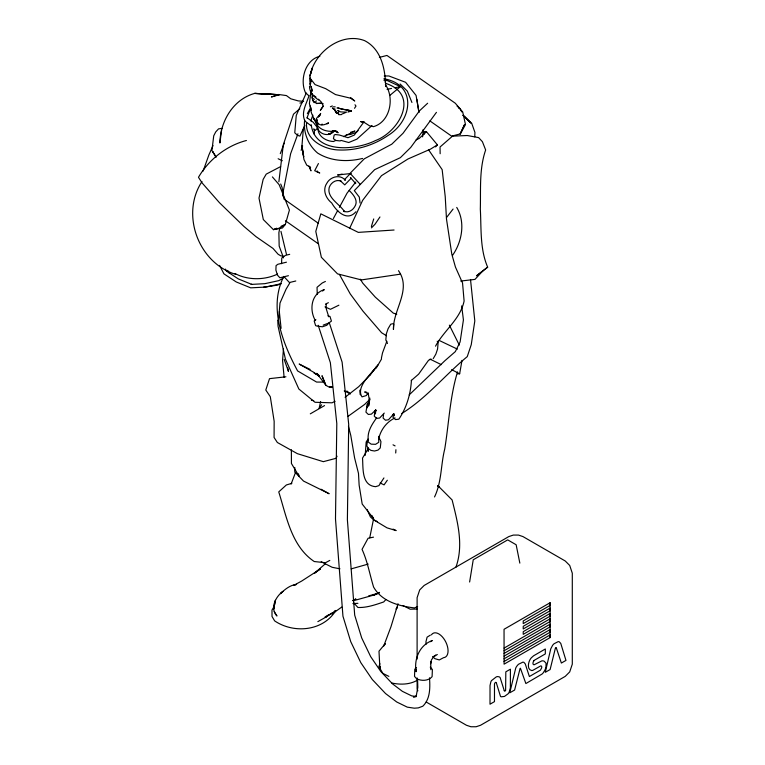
<?xml version="1.0" encoding="UTF-8"?>
<svg xmlns="http://www.w3.org/2000/svg" width="765" height="765" viewBox="0 0 765 765"><rect width="100%" height="100%" fill="white"/><g stroke="black" fill="none" stroke-linecap="round" stroke-linejoin="round"><path stroke-width="1.15" d="M294.783 467.425L294.774 471.976L303.514 481.061L329.141 493.741L321.023 489.227M311.231 124.743C314.903 154.081 355.801 150.437 375.386 140.588C399.244 131.81 419.995 94.86 386.153 83.509M311.259 121.606L311.279 119.503L312.866 115.152M314.329 134.535L314.367 129.295M306.583 122.505C304.881 139.259 322.973 149.032 337.547 149.921C355.543 150.963 373.463 145.474 388.276 135.319C412.373 120.43 417.527 84.475 383.896 78.766M310.963 82.046L310.992 79.474L311.03 81.606M310.131 84.313L310.179 77.934M375.558 409.954L375.452 413.702L375.558 409.954L374.84 412.268L375.892 410.566M380.167 666.449L380.1 668.734L382.94 673.439L388.869 676.375M368.089 438.288C367.822 430.599 372.278 423.867 376.619 417.891M281.549 263.705L281.769 258.034L285.441 255.367L289.696 254.334M474.759 136.839L474.931 132.412L471.709 123.308L463.121 115.4M368.357 439.129L368.185 441.988L371.168 444.159L375.577 444.322L378.761 442.294L378.627 436.327L378.627 439.253C380.425 430.102 386.555 421.869 395.075 417.9M395.715 453.004L395.916 449.715M393.803 324.073L393.44 329.438C392.981 309.576 411.905 289.782 398.498 270.686M368.271 451.474L368.52 448.003M283.471 348.811L282.562 360.506L284.111 377.298M365.201 455.385L366.158 442.027L368.061 439.244M278.527 320.372L280 303.045L286.081 289.17L289.725 283.069M393.124 414.219L393.086 417.585L395.572 419.593L398.842 419.191C406.645 407.774 410.69 393.822 411.427 380.282M422.605 136.859L423.255 130.136M416.294 669.48L416.064 671.708C413.922 658.971 419.555 645.01 432.311 640.554L430.475 641.692M278.871 181.802L283.299 144.843L293.483 114.176L299.803 108.726M221.611 129.763L219.909 142.998C220.157 121.501 233.172 99.307 254.668 93.407L279.254 94.736L271.403 96.964L278.613 94.487L286.426 95.577L290.776 98.8L298.187 100.894L303.638 101.324M469.624 582.012L473.239 559.779L507.711 539.88L516.155 544.756L519.837 563.126M457.451 373.817L459.65 373.789L462.003 360.372M282.629 194.54L290.624 153.727L297.939 133.789M416.122 696.657L417.814 687.333L417.575 679.416M369.811 399.32L368.567 406.072L369.399 400.439L368.29 393.86L364.647 391.957L366.827 392.254M378.876 666.86L379.87 663.647M279.741 228.381L278.881 232.665L279.168 246.053L283.528 257.882M310.915 91.666L309.395 103.61L311.24 110.543L310.265 105.972M369.734 537.785L373.406 519.684L370.375 516.863L367.095 509.49M381.362 358.297L382.519 352.885L386.851 341.228M375.003 410.891L374.286 416.16L376.6 418.388L379.593 418.053L384.279 413.09M320.631 401.539L319.11 408.395L321.635 404.809M367.707 439.129L366.798 445.651L368.089 448.424L370.929 450.394L374.554 451.015L377.967 450.116L380.253 447.955L380.951 441.673L379.746 438.947M326.167 304.231L326.148 308.458L328.749 316.786M369.878 398.087L366.55 408.194L367.63 406.454M455.95 567.142C463.839 544.9 457.556 521.883 452.115 499.956L437.8 485.584M457.518 371.924C449.877 396.949 448.94 423.37 444.723 449.074C440.716 464.881 441.835 481.701 434.539 496.963M371.388 226.459L373.722 218.943M304.7 120.325L304.594 120.66C303.189 132.67 308.419 145.388 317.647 153.077L317.934 153.258C331.226 161.415 347.75 162.094 362.591 158.431M301.133 150.342L302.634 145.857M309.089 95.357C306.679 103.61 300.569 112.57 305.063 121.186L311.126 125.795M398.01 603.728L390.963 626.774L383.753 645.966L385.388 643.633M312.158 95.281L312.139 97.987L314.367 99.354M317.226 170.911L316.949 171.666L319.76 172.986L314.683 170.719L318.422 163.547M203.136 171.044L208.855 155.008L213.033 145.589M306.995 118.011L310.074 109.538M322.103 124.026L321.721 125.078C319.34 124.915 315.17 122.457 317.14 119.694L316.605 121.013L316.366 118.527L319.904 114.511L319.244 115.448M280.286 153.641L284.274 143.141M291.13 484.054L295.5 472.512M435.514 346.191C443.968 330.384 460.329 319.254 464.106 301.037L462.548 283.012L455.462 267.119L451.819 254.248L446.483 219.029L445.23 196.624L442.16 169.629L428.524 149.72M306.23 93.053L296.246 115.486L294.764 132.794L297.633 135.386L299.899 136.113L304.814 125.45M349.672 228.266L362.658 200.325L381.467 175.692L408.003 158.967L430.513 149.127L437.398 144.862L426.497 131.743L425.12 131.446L423.58 133.014M383.59 414.391L383.102 418.082L385.474 420.215L388.457 419.784L393.793 413.817L394.013 415.902L393.927 413.702M304.633 126.196L303.303 129.514L301.859 146.947L303.705 156.815L301.974 145.876L303.954 159.522L306.736 165.163L310.628 167.248M283.805 276.414C268.324 306.966 282.601 343.036 297.595 370.92L316.567 382.06L323.662 382.108M337.049 456.208L335.988 458.331L323.327 461.668L297.384 453.674L277.351 442.486L274.08 437.465L274.157 421.276L270.294 396.681L265.79 390.035L269.519 378.646L285.928 376.801M452.622 255.252C462.089 241.616 465.56 222.166 456.734 207.42M367.391 450.566L368.261 448.931M333.377 218.513L337.748 210.404M339.392 207.363L347.042 193.172L355.792 182.022M201.989 181.544C180.282 214.353 198.518 263.409 236.165 274.492M307.348 113.583L310.705 107.664M376.284 368.013L381.553 358.957M433.21 358.661L435.859 354.109L437.57 349.05L438.106 342.825L437.207 341.219M368.529 448.271L362.514 458.092C363.279 468.17 361.367 485.536 375.605 486.683L378.914 485.632L383.934 477.943M505.608 690.527L505.818 671.833L510.418 669.184L510.379 687.869L509.174 692.172A5.25 3.031 -60 0 1 508.094 693.788L504.46 696.437L501.161 696.81A5.479 3.165 -60 0 1 500.453 696.265L496.332 682.849A1.807 1.042 -60 0 0 496.179 682.6L495.854 682.38M375.806 410.671L374.668 412.469L376.179 410.145M384.986 82.056L386.268 80.086L400.458 86.636L389.815 95.415M354.53 108.295L355.983 106.077L354.989 104.748M323.203 106.134L320.382 110.284L323.203 106.134L322.027 103.304M379.947 216.973L375.013 224.25L371.436 227.884M368.185 392.837L366.311 395.553L362.008 396.863C355.419 387.004 371.828 373.291 376.877 366.263L369.218 375.998L378.216 364.57M533.836 660.826L533.702 661.027A2.878 1.664 -60 0 0 533.415 661.534A3.395 1.96 -60 0 0 533.004 662.978L532.985 663.666A2.639 1.53 -60 0 0 533.119 664.211L533.894 664.785A1.836 1.061 -60 0 0 534.362 664.661L541.936 660.836A12.89 7.44 -60 0 1 544.154 661.19L546.057 663.245L545.961 666.975A9.371 5.412 -60 0 1 545.483 668.648A9.754 5.632 -60 0 1 544.718 670.456L543.207 672.846A6.311 3.643 -60 0 1 542.002 674.08L525.871 683.547L520.449 668.314M322.075 124.571C322.103 125.709 327.143 123.739 328.529 122.897L326.827 123.72L328.405 123.414M387.32 480.238L384.078 484.876L380.1 482.945M364.064 121.74L354.262 135.099L347.979 137.71L339.278 134.984L335.309 134.554L334.171 135.061L333.406 138.723L336.141 140.502L340.109 140.932L341.056 140.406L348.744 142.519L356.882 139.154L371.972 125.527M436.442 112.34L410.7 147.473L400.353 157.686L374.659 169.639L354.31 190.619L359.301 197.102L360.057 202.964M369.17 402.065L367.219 404.675L365.938 412.144L368.357 414.467L371.407 414.123L375.519 410.183M446.636 217.394L453.081 209.046M385.273 643.671L378.991 651.206L379.899 668.371M368.701 402.859L367.219 404.675L369.313 402.285M274.033 606.645L271.986 610.078L272.015 616.466L274.645 620.884C293.808 633.879 323.136 631.259 335.854 610.47M495.07 682.763L494.573 683.7A1.932 1.119 -60 0 0 494.486 684.178L494.477 701.629L490.011 704.211L490.03 685.545L490.872 681.787A4.8 2.773 -60 0 1 491.522 680.601L496.294 676.891A7.985 4.609 -60 0 1 497.785 676.585L499.172 676.853A7.468 4.313 -60 0 1 500.167 677.656L504.221 690.556M385.885 599.531L383.714 601.95C375.472 604.742 366.674 607.869 357.915 607.477L353.822 602.906M435.562 146.899L437.398 144.862M440.152 153.736L440.038 147.004L452.498 136.151L467.3 135.52L478.613 137.604L482.409 141.697L485.651 149.978C479.091 168.95 480.85 189.424 480.324 209.161C481.405 228.534 479.827 248.95 487.659 267.167L482.897 270.839L474.969 279.397L460.702 281.051M358.097 130.576L356.567 132.182L350.714 134.43L346.22 134.764M351.269 178.14L344.738 184.891L340.282 180.683L341.171 181.315C336.399 178.8 330.815 182.701 329.256 187.349C326.55 197.858 339.88 204.054 344.546 211.704L343.667 211.064C347.664 213.282 352.455 210.557 354.558 206.961C358.861 200.793 353.43 194.75 349.175 190.409M350.389 173.54L344.441 179.67L345.331 180.301C340.358 173.951 330.394 176.6 326.894 183.151C322.208 189.93 325.814 198.326 331.723 202.993C336.514 211.341 347.09 221.993 355.916 211.752M368.558 376.686L358.709 386.679L345.082 397.284M369.724 399.521L364.57 404.475L348.008 416.37M325.326 563.786L314.319 573.368L320.459 568.921L301.687 581.056L293.511 585.493L296.61 584.393C290.222 585.015 284.915 589.337 280.478 593.64L283.021 591.345C275.658 596.471 269.634 608.357 276.949 615.997L274.272 611.493M427.635 103.246L419.421 110.896L403.04 133.263L391.785 144.183L364.293 158.814L350.083 173.32L360.286 184.422M426.497 131.743L419.306 138.35L416.15 139.852M317.848 621.658L326.158 616.973L328.711 614.62M416.514 667.682L414.783 669.222L414.515 676.384L416.629 678.765C421.534 681.156 428.324 681.041 432.101 676.681L432.378 669.499L430.255 667.128M409.237 394.845L444.886 360.726L455.328 351.613L460.109 341.936L463.418 319.913L461.668 305.876M505.378 690.785L504.833 691.12A1.511 0.87 -60 0 1 504.584 691.091L504.384 690.929A1.396 0.803 -60 0 1 504.259 690.709M322.572 291.035L324.293 289.61C311.097 293.703 309.079 309.844 315.4 320.65M482.897 270.839L476.528 275.821L487.659 267.167M411.293 380.521L418.637 374.161L428.572 360.239L431.231 359.129M315.897 319.732L314.176 321.004L315.629 325.67L317.676 326.244M326.186 617.049L331.838 612.985M334.276 130.978C328.453 138.446 315.476 133.282 317.312 123.758M335.022 130.605L328.061 134.573L330.557 133.607L328.845 133.751M401.673 413.578C426.401 398.23 444.943 375.089 467.252 356.633L471.25 344.69L474.807 320.946L470.513 279.464M341.754 607.066L334.076 612.516L325.096 616.829M430.36 635.132L427.1 637.149L425.904 641.959L426.306 644.063M310.303 413.836L324.551 405.584M282.974 278.25L278.89 280.612L264.833 283.672L251.14 284.417L251.876 284.427L238.317 278.919L226.497 271.135L225.446 269.108M504.078 648.098L550.111 621.496L550.111 618.808L523.222 634.338L523.222 631.66L550.111 616.131L550.111 613.453L523.222 628.973L523.222 626.296L550.111 610.766L550.111 608.089L523.222 623.609L523.222 620.931L550.111 605.402L550.111 602.724L504.049 629.289L504.078 664.163L550.111 637.58L550.111 634.902L504.078 661.476M504.078 650.757L550.111 624.173L550.111 626.851L504.078 653.434M504.078 656.121L550.111 629.538L550.111 632.215L504.078 658.799M330.394 106.756L332.383 105.953M310.82 83.194L310.007 83.634L310.361 85.757M329.811 560.41L325.479 562.734L314.233 561.529C291.369 546.172 286.512 516.48 278.747 491.895L286.368 484.962L291.848 483.327M437.341 654.515L434.032 656.265L435.734 655.184L433.459 656.934L431.384 660.061L430.571 663.714L430.8 661.649L430.819 669.719M280.64 166.588L266.22 174.133L263.15 179.402L259 198.106L263.323 219.565L273.43 229.634L282.467 227.97L285.345 224.403L289.419 210.069L279.149 184.709L272.388 176.906M417.03 680.391C409.524 684.713 400.229 684.79 391.929 683.059M378.694 592.885L374.171 594.969L353.095 600.831M335.108 401.3L332.058 402.811L315.027 402.275L298.847 389.012L285.402 359.062L278.039 326.148L277.752 320.162M335.529 140.54L333.53 141.515C326.272 141.209 318.25 136.744 317.896 128.625M343.495 136.639L354.97 131.035L350.552 132.307M325.393 281.453L322.228 282.993L317.045 287.305L317.245 294.42M325.507 304.107L328.376 302.701M338.876 305.197L330.442 309.309L325.02 306.88M379.536 592.359L374.171 594.969L379.23 592.961M276.681 228.209L273.43 229.634L279.359 228.142L285.345 224.403L281.013 226.306M417.623 606.559L414.477 607.926C398.9 606.043 381.955 601.701 373.607 587.099C369.753 574.505 367.525 561.414 362.046 549.356L368.08 538.264L373.511 537.145M336.963 107.951L351.489 111.011L348.094 111.996M277.58 274.09C264.403 280.286 247.822 280.373 234.979 273.516M341.888 114.09L345.216 112.761M323.146 325.144L328.845 323.012L331.427 321.099L329.973 316.433L327.927 315.859M416.428 695.863L413.396 696.991L415.376 696.848M281.291 283.7L277.121 285.211L263.495 287.191M378.312 593.162L368.654 595.897M319.866 56.275C305.197 59.785 299.66 79.866 305.417 92.565L308.429 95.386M351.489 111.011L348.457 111.499M556.002 647.812L555.744 647.907A0.995 0.574 -60 0 0 555.38 648.213L550.111 669.557L545.273 672.301L550.752 648.873L552.588 645.344A7.918 4.571 -60 0 1 554.051 643.757L558.163 641.644A6.388 3.691 -60 0 1 559.292 641.835L560.774 643.432L565.966 660.405L561.367 663.054L556.461 648.318A1.683 0.975 -60 0 0 556.298 647.945L556.193 647.84A0.995 0.574 -60 0 0 556.002 647.821M351.202 568.873L368.175 564.092M246.407 140.492C226.392 145.713 208.883 159.522 198.47 177.298L202.123 182.95L219.392 202.629L243.901 226.411L255.988 236.643L273 248.424L278.068 254.209L280.612 255.74L283.719 256.371M379.383 57.385L386.947 55.453L455.299 103.237L462.72 111.996L465.493 124.58L460.253 133.913L451.627 136.141L429.863 120.889M392.713 323.729L390.733 324.207L388.075 328.73L386.363 333.77L385.837 339.995L387.501 343.495M286.445 262.194L277.896 264.269L276.069 265.598L275.897 270.102L277.466 275.151L279.875 277.781L288.415 275.706M295.797 280.984L289.419 282.534L284.58 277.246M280.267 283.892L265.646 287.076L250.7 287.841L236.28 281.969L223.935 273.86L219.555 265.378M387.061 89.342L391.527 88.444M394.874 87.765L400.458 86.636M342.137 174.133L337.575 175.003L351.259 173.473M299.899 103.046L302.175 102.634M400.535 274.138L361.424 279.923L337.537 273.87L321.367 257.279L315.792 231.403L320.822 213.837L358.297 232.378L394.071 230.016M222.06 128.357L218.532 128.874L215.692 131.972L213.731 135.807L211.924 150.514L216.074 157.332M352.914 603.585L357.924 603.327M321.453 103.16L316.289 103.552M332.421 386.727L329.208 387.157L325.785 385.283L322.008 375.73L325.861 385.216L316.767 373.31L319.349 375.768M332.507 386.688L329.562 386.985L332.106 387.549M346.765 112.178L340.616 111.891L337.365 110.571M383.877 80.201L386.268 80.086M320.726 103.304L317.274 103.447L314.817 102.357M417.241 609.036L410.174 609.198L403.05 605.584M338.685 114.674L341.467 114.616M384.25 75.974L388.878 75.974L405.622 82.304L416.074 95.424L419.019 112.417M336.916 131.264L332.593 130.805M333.368 106.813L335.204 106.861M318.737 326.32L322.467 326.779L326.818 325.259L329.246 322.639L342.108 362.132L348.706 424.346L347.387 519.779L354.702 615.165L361.692 637.924L370.681 656.647L380.779 671.46L392.588 683.929L402.4 691.35L411.656 695.863L416.217 696.542M311.393 400.277L313.707 400.592M346.688 110.112L350.255 110.59L341.534 109.041M332.421 130.767L334.362 131.14C326.148 132.154 317.045 129.256 315.228 120.153M339.976 568.825L332.153 567.286L321.195 561.749M317.523 374.037L314.128 373.243L318.125 374.879M364.035 122.419L360.592 121.559L363.738 122.534M457.116 106.22L459.641 108.161L461.802 111.929M396.796 314.147L393.296 313.134L375.28 297.116L362.801 283.184L360.334 279.187M322.266 103.533L323.251 103.82M337.958 107.808L341.639 109.07M344.24 390.953L350.313 393.745M457.394 349.127L439.167 340.435M278.144 158.747L282.314 160.727M377.537 521.673L373.406 519.684L387.061 527.869L396.146 530.604L393.038 529.112M441.29 364.637L430.035 359.129M451.618 369.658L459.65 373.789M310.093 369.39L299.144 364.044L313.707 372.287L319.139 376.38M334.621 130.939L338.149 132.728L335.797 131.178M393.019 444.828L395.084 445.899M339.019 114.167L336.772 112.962L335.29 110.418M426.22 702.031L466.459 725.258L470.924 726.75L476.088 726.75L480.563 725.258L565.239 676.375L569.715 671.899L572.297 664.154L572.297 573.205L569.715 565.459L565.239 560.994L522.944 536.571L518.469 535.079L513.305 535.079L508.83 536.571L424.154 585.455L419.689 589.93L417.107 597.675L417.107 659.114M386.421 335.701L381.63 332.765L363.021 311.202L350.274 293.97L339.411 274.415M363.279 121.826L369.629 125.871L373.483 126.655C390.16 121.912 394.807 97.997 385.369 84.59M400.105 83.987L407.324 91.121L411.933 102.472M318.489 243.901L285.422 220.779M318.355 223.284L283.911 199.024M313.449 95.309L315.974 97.079M332.306 107.865L333.903 109.213L333.272 108.716M458.598 107.961L458.694 108.037A1.788 0.593 54.8 0 1 458.895 108.19M307.147 117.772L313.21 122.257L317.666 127.898L315.323 130.385L313.612 128.941M318.67 100.043C313.937 96.964 309.5 92.355 309.49 86.34M350.437 97.471L354.75 100.99L350.762 98.255L335.491 94.573L325.661 88.654L315.094 84.619L310.351 78.527M346.851 390.963L350.265 393.793M437.647 485.727L439.406 487.334L437.896 485.861M321.778 102.558L318.527 99.192M432.608 656.504L434.845 658.646L439.292 659.946L443.633 657.651A13.655 7.459 63.9 0 0 446.884 655.624A13.225 7.21 64.2 0 0 443.604 638.393A13.684 7.516 64.3 0 0 431.431 634.845M462.978 115.352L470.819 123.031L464.269 116.175M350.38 177.499L355.735 183.61M332.871 108.267L333.272 108.85M336.571 113.45L334.41 109.481M215.883 156.586L212.756 151.623L213.378 152.828M312.885 100.664L314.138 102.682M227.635 270.418L229.471 273.392M371.867 515.514L373.626 518.622L362.189 504.039L359.139 485.144L358.479 473.372L354.578 457.843L350.772 435.381L348.448 426.363M312.531 94.812L310.456 91.092L311.967 93.942M449.351 325.135L459.306 345.082M308.936 166.082L310.982 170.872L309.701 167.066M280.707 184.011L282.151 187.721L283.882 198.278M284.188 359.464L288.434 371.379L287.783 367.984M417.843 690.833L417.107 688.624L417.107 677.933M318.183 325.268L330.365 362.696L336.801 423.533L335.491 518.928L342.95 616.207L350.733 641.644L360.812 662.662L372.306 679.53L385.56 693.559L396.719 701.983L407.286 707.147L414.276 708.189L418.245 707.912L422.777 706.229C430.437 698.942 430.121 687.63 429.519 677.838M311.03 86.837L312.254 91.15L311.154 86.33M310.427 82.763L309.863 76.07L312.407 67.97L310.064 75.898C313.985 52.622 341.219 31.595 364.685 40.669C381.505 49.381 385.292 69.319 385.665 86.55M317.628 127.602C316.108 120.421 310.399 114.855 310.466 107.062M423.16 129.553L424.269 134.076M280.956 231.355L286.531 254.573M298.484 473.851L298.972 476.079L291.436 463.504L291.369 449.81M282.629 194.119L283.079 196.385M416.868 99.326L418.828 111.948M279.321 311.565L281.09 328.338M318.47 116.079L318.536 117.131M550.092 602.715L550.092 637.561M520.315 668.361A1.071 0.622 -60 0 0 520.076 668.514L514.606 690.049L509.777 692.794L515.725 668.084A6.082 3.509 -60 0 1 516.796 666.229L517.083 665.846A7.918 4.571 -60 0 1 518.546 664.25L522.868 662.136A6.397 3.691 -60 0 1 523.958 662.414L525.268 663.924L529.38 676.537L540.109 670.341A2.343 1.348 -60 0 0 540.549 669.968L541.63 667.902A2.85 1.645 -60 0 0 541.725 667.156L541.649 666.564A2.266 1.31 -60 0 0 541.467 666.191A2.152 1.243 -60 0 0 541.324 666.047L540.807 665.913A1.874 1.081 -60 0 0 540.482 666.028L532.87 670.331A6.311 3.643 -60 0 1 531.637 670.551C527.028 669.595 528.166 663.045 529.858 659.937A7.296 4.217 -60 0 1 531.369 657.776L533.616 655.787L545.321 648.988L545.321 653.922L534.477 660.195A1.855 1.071 -60 0 0 534.2 660.405A2.008 1.157 -60 0 0 533.836 660.826M495.443 682.476A1.109 0.641 -60 0 1 495.73 682.418M316.213 100.789A3.031 1.673 64.6 0 1 313.478 101.114A3.031 1.673 64.6 0 1 312.646 96.706M338.618 110.409A3.031 1.673 64.6 0 1 337.049 112.924A3.031 1.673 64.6 0 1 334.802 108.687M274.549 604.446L273.631 609.169L275.457 600.324L274.549 604.446M464.46 124.771L460.253 133.913L464.46 124.771M320.611 113.488L319.321 116.29L320.611 113.488M397.446 607.161L396.117 609.103L397.456 607.161M335.472 610.537L332.115 613.846L335.51 610.613M355.754 599.062L352.866 600.506L355.754 599.062M261.697 93.732L254.668 93.407L279.254 94.736L261.697 93.732M315.993 121.912L313.373 118.212L315.993 121.912M318.259 123.701L316.624 121.712L318.259 123.701M360.372 394.683L360.2 390.083L360.372 394.683"/></g></svg>
